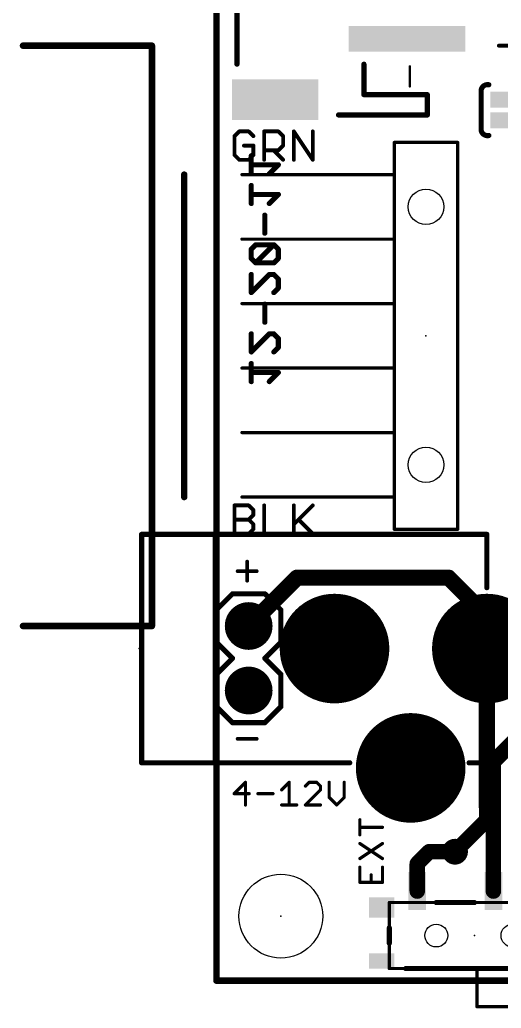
# Model space of a CAD drawing. Extents: x -28 to 79, y -1 to 63.
# Drawn here: x -7.75 to 11.22, y -1.09 to 37.85 of the extents above; entities that cross this region are included whole.
import ezdxf

# ---------------------------------------------------------------- set-up
doc = ezdxf.new("R2010")
doc.units = 0
for name, color, linetype in [('1', 12, 'CONTINUOUS'), ('16', 132, 'CONTINUOUS'), ('17', 110, 'CONTINUOUS'), ('18', 110, 'CONTINUOUS'), ('20', 53, 'CONTINUOUS'), ('21', 41, 'CONTINUOUS'), ('23', 53, 'CONTINUOUS'), ('51', 53, 'CONTINUOUS')]:
    doc.layers.add(name, color=color, linetype=linetype)

# ---------------------------------------------------------------- blocks, each defined once
blk = doc.blocks.new('RECT')
blk.add_solid([(-0.5, -0.5), (0.5, -0.5), (-0.5, 0.5), (0.5, 0.5)])
blk = doc.blocks.new('ROUNDP')
at = {"const_width": 0.5}
blk.add_lwpolyline([(0, -0.25, 1), (0, 0.25, 1), (0, -0.25)], format="xyb", dxfattribs=at)
blk = doc.blocks.new('ROUNDV')
at = {"const_width": 0.5}
blk.add_lwpolyline([(0, -0.25, 1), (0, 0.25, 1), (0, -0.25)], format="xyb", dxfattribs=at)

msp = doc.modelspace()

# ---------------------------------------------------------------- linework, layer by layer
at = {"layer": '1'}
for points, const_width in [([(0, 0), (0, 53.34)], 0.254), ([(3.175, 15.875), (1.27, 13.97)], 0.635), ([(9.144, 15.875), (3.175, 15.875)], 0.635), ([(10.668, 14.351), (9.144, 15.875)], 0.635), ([(10.668, 12.7), (10.668, 14.351)], 0.635), ([(10.91, 8.624), (16.256, 13.97)], 0.6096), ([(10.652, 13.081), (10.668, 12.7)], 0.635), ([(10.91, 3.528), (10.91, 8.624)], 0.6096), ([(7.91, 4.608), (8.382, 5.08)], 0.6096), ([(8.382, 5.08), (9.398, 5.08)], 0.6096), ([(7.91, 3.528), (7.91, 4.608)], 0.6096), ([(52.07, 0), (0, 0)], 0.254)]:
    msp.add_lwpolyline(points, dxfattribs=dict(at, const_width=const_width))
for points, const_width in [([(3.175, 16.0338, 1), (3.175, 15.7163)], 0.3175), ([(3.2873, 15.7627, 1), (3.0627, 15.9873)], 0.3175), ([(9.2563, 15.9873, 1), (9.0317, 15.7627)], 0.3175), ([(9.144, 15.7163, 1), (9.144, 16.0338)], 0.3175), ([(10.8268, 14.351, 1), (10.5093, 14.351)], 0.3175), ([(10.5557, 14.2387, 1), (10.7803, 14.4633)], 0.3175), ([(1.1577, 14.0823, 1), (1.3823, 13.8577)], 0.3175), ([(10.8106, 13.0877, 1), (10.4934, 13.0743)], 0.3175), ([(10.5094, 12.6933, 1), (10.8266, 12.7067)], 0.3175), ([(10.5093, 12.7, 1), (10.8268, 12.7)], 0.3175), ([(10.8022, 8.7318, 1), (11.0178, 8.5162)], 0.3048), ([(11.0624, 8.624, 1), (10.7576, 8.624)], 0.3048), ([(8.382, 5.2324, 1), (8.382, 4.9276)], 0.3048), ([(8.4898, 4.9722, 1), (8.2742, 5.1878)], 0.3048), ([(9.398, 4.9276, 1), (9.398, 5.2324)], 0.3048), ([(7.8022, 4.7158, 1), (8.0178, 4.5002)], 0.3048), ([(8.0624, 4.608, 1), (7.7576, 4.608)], 0.3048), ([(7.7576, 3.528, 1), (8.0624, 3.528)], 0.3048), ([(10.7576, 3.528, 1), (11.0624, 3.528)], 0.3048), ([(0, 0.0635, 1), (0, -0.0635)], 0.127), ([(-0.0635, 0, 1), (0.0635, 0)], 0.127)]:
    msp.add_lwpolyline(points, format="xyb", dxfattribs=dict(at, const_width=const_width))
at = {"layer": '16'}
for points, const_width in [([(0, 0), (0, 53.34)], 0.254), ([(1.3716, 31.7824), (1.3716, 32.4942)], 0.2032), ([(2.4393, 32.1383), (1.3716, 32.1383)], 0.2032), ([(2.0834, 31.7824), (2.4393, 32.1383)], 0.2032), ([(1.3716, 30.613), (1.3716, 31.3248)], 0.2032), ([(2.4393, 30.9689), (1.3716, 30.9689)], 0.2032), ([(2.0834, 30.613), (2.4393, 30.9689)], 0.2032), ([(1.9055, 29.4436), (1.9055, 30.1554)], 0.2032), ([(1.5495, 28.986), (1.3716, 28.808)], 0.2032), ([(1.3716, 28.808), (1.3716, 28.4521)], 0.2032), ([(2.2614, 28.986), (1.5495, 28.986)], 0.2032), ([(1.5495, 28.2742), (2.2614, 28.986)], 0.2032), ([(2.4393, 28.808), (2.2614, 28.986)], 0.2032), ([(2.4393, 28.4521), (2.4393, 28.808)], 0.2032), ([(1.3716, 28.4521), (1.5495, 28.2742)], 0.2032), ([(2.2614, 28.2742), (2.4393, 28.4521)], 0.2032), ([(1.5495, 28.2742), (2.2614, 28.2742)], 0.2032), ([(1.3716, 27.8166), (1.3716, 27.1048)], 0.2032), ([(1.3716, 27.1048), (2.0834, 27.8166)], 0.2032), ([(2.0834, 27.8166), (2.2614, 27.8166)], 0.2032), ([(2.2614, 27.8166), (2.4393, 27.6386)], 0.2032), ([(2.4393, 27.6386), (2.4393, 27.2827)], 0.2032), ([(2.4393, 27.2827), (2.2614, 27.1048)], 0.2032), ([(1.9055, 25.9354), (1.9055, 26.6472)], 0.2032), ([(1.3716, 25.4778), (1.3716, 24.766)], 0.2032), ([(1.3716, 24.766), (2.0834, 25.4778)], 0.2032), ([(2.0834, 25.4778), (2.2614, 25.4778)], 0.2032), ([(2.2614, 25.4778), (2.4393, 25.2999)], 0.2032), ([(2.4393, 25.2999), (2.4393, 24.9439)], 0.2032), ([(2.4393, 24.9439), (2.2614, 24.766)], 0.2032), ([(1.3716, 23.5966), (1.3716, 24.3084)], 0.2032), ([(2.4393, 23.9525), (1.3716, 23.9525)], 0.2032), ([(2.0834, 23.5966), (2.4393, 23.9525)], 0.2032), ([(10.652, 6.842), (10.652, 13.081)], 0.635), ([(10.652, 6.334), (10.652, 6.842)], 0.6096), ([(9.398, 5.08), (10.652, 6.334)], 0.6096), ([(52.07, 0), (0, 0)], 0.254)]:
    msp.add_lwpolyline(points, dxfattribs=dict(at, const_width=const_width))
for points, const_width in [([(1.4224, 32.4942, 1), (1.3208, 32.4942)], 0.1016), ([(1.3716, 32.1891, 1), (1.3716, 32.0875)], 0.1016), ([(2.4752, 32.1024, 1), (2.4034, 32.1742)], 0.1016), ([(2.4393, 32.0875, 1), (2.4393, 32.1891)], 0.1016), ([(1.3208, 31.7824, 1), (1.4224, 31.7824)], 0.1016), ([(2.0475, 31.8183, 1), (2.1193, 31.7465)], 0.1016), ([(1.4224, 31.3248, 1), (1.3208, 31.3248)], 0.1016), ([(1.3716, 31.0197, 1), (1.3716, 30.9181)], 0.1016), ([(2.4752, 30.933, 1), (2.4034, 31.0048)], 0.1016), ([(2.4393, 30.9181, 1), (2.4393, 31.0197)], 0.1016), ([(1.3208, 30.613, 1), (1.4224, 30.613)], 0.1016), ([(2.0475, 30.6489, 1), (2.1193, 30.5771)], 0.1016), ([(1.9563, 30.1554, 1), (1.8547, 30.1554)], 0.1016), ([(1.8547, 29.4436, 1), (1.9563, 29.4436)], 0.1016), ([(1.4224, 28.808, 1), (1.3208, 28.808)], 0.1016), ([(1.3357, 28.844, 1), (1.4075, 28.7721)], 0.1016), ([(1.5495, 29.0368, 1), (1.5495, 28.9352)], 0.1016), ([(1.5855, 28.9501, 1), (1.5136, 29.0219)], 0.1016), ([(2.2973, 29.0219, 1), (2.2254, 28.9501)], 0.1016), ([(2.2973, 28.9501, 1), (2.2254, 29.0219)], 0.1016), ([(2.2614, 28.9352, 1), (2.2614, 29.0368)], 0.1016), ([(2.4901, 28.808, 1), (2.3885, 28.808)], 0.1016), ([(2.4034, 28.7721, 1), (2.4752, 28.844)], 0.1016), ([(1.4075, 28.4881, 1), (1.3357, 28.4162)], 0.1016), ([(1.3208, 28.4521, 1), (1.4224, 28.4521)], 0.1016), ([(2.3885, 28.4521, 1), (2.4901, 28.4521)], 0.1016), ([(2.4752, 28.4162, 1), (2.4034, 28.4881)], 0.1016), ([(1.5495, 28.325, 1), (1.5495, 28.2234)], 0.1016), ([(1.5136, 28.3101, 1), (1.5855, 28.2383)], 0.1016), ([(1.5136, 28.2383, 1), (1.5855, 28.3101)], 0.1016), ([(2.2254, 28.3101, 1), (2.2973, 28.2383)], 0.1016), ([(2.2614, 28.2234, 1), (2.2614, 28.325)], 0.1016), ([(1.4224, 27.8166, 1), (1.3208, 27.8166)], 0.1016), ([(2.0834, 27.8674, 1), (2.0834, 27.7658)], 0.1016), ([(2.1193, 27.7807, 1), (2.0475, 27.8525)], 0.1016), ([(2.2973, 27.8525, 1), (2.2254, 27.7807)], 0.1016), ([(2.2614, 27.7658, 1), (2.2614, 27.8674)], 0.1016), ([(2.4901, 27.6386, 1), (2.3885, 27.6386)], 0.1016), ([(2.4034, 27.6027, 1), (2.4752, 27.6746)], 0.1016), ([(2.3885, 27.2827, 1), (2.4901, 27.2827)], 0.1016), ([(2.4752, 27.2468, 1), (2.4034, 27.3187)], 0.1016), ([(1.3357, 27.1407, 1), (1.4075, 27.0689)], 0.1016), ([(1.3208, 27.1048, 1), (1.4224, 27.1048)], 0.1016), ([(2.2254, 27.1407, 1), (2.2973, 27.0689)], 0.1016), ([(1.9563, 26.6472, 1), (1.8547, 26.6472)], 0.1016), ([(1.8547, 25.9354, 1), (1.9563, 25.9354)], 0.1016), ([(1.4224, 25.4778, 1), (1.3208, 25.4778)], 0.1016), ([(2.0834, 25.5286, 1), (2.0834, 25.427)], 0.1016), ([(2.1193, 25.4419, 1), (2.0475, 25.5137)], 0.1016), ([(2.2973, 25.5137, 1), (2.2254, 25.4419)], 0.1016), ([(2.2614, 25.427, 1), (2.2614, 25.5286)], 0.1016), ([(2.4901, 25.2999, 1), (2.3885, 25.2999)], 0.1016), ([(2.4034, 25.2639, 1), (2.4752, 25.3358)], 0.1016), ([(2.3885, 24.9439, 1), (2.4901, 24.9439)], 0.1016), ([(2.4752, 24.908, 1), (2.4034, 24.9799)], 0.1016), ([(1.3357, 24.8019, 1), (1.4075, 24.7301)], 0.1016), ([(1.3208, 24.766, 1), (1.4224, 24.766)], 0.1016), ([(2.2254, 24.8019, 1), (2.2973, 24.7301)], 0.1016), ([(1.4224, 24.3084, 1), (1.3208, 24.3084)], 0.1016), ([(1.3716, 24.0033, 1), (1.3716, 23.9017)], 0.1016), ([(2.4752, 23.9166, 1), (2.4034, 23.9884)], 0.1016), ([(2.4393, 23.9017, 1), (2.4393, 24.0033)], 0.1016), ([(1.3208, 23.5966, 1), (1.4224, 23.5966)], 0.1016), ([(2.0475, 23.6325, 1), (2.1193, 23.5607)], 0.1016), ([(10.8108, 13.081, 1), (10.4933, 13.081)], 0.3175), ([(10.8044, 6.842, 1), (10.4996, 6.842)], 0.3048), ([(10.4933, 6.842, 1), (10.8108, 6.842)], 0.3175), ([(10.7598, 6.2262, 1), (10.5442, 6.4418)], 0.3048), ([(10.4996, 6.334, 1), (10.8044, 6.334)], 0.3048), ([(9.2902, 5.1878, 1), (9.5058, 4.9722)], 0.3048), ([(0, 0.0635, 1), (0, -0.0635)], 0.127), ([(-0.0635, 0, 1), (0.0635, 0)], 0.127)]:
    msp.add_lwpolyline(points, format="xyb", dxfattribs=dict(at, const_width=const_width))
at = {"layer": '20', "const_width": 0.2032}
for points in [[(0, 53.34), (0, 0)], [(0, 0), (49.53, 0)]]:
    msp.add_lwpolyline(points, dxfattribs=at)
at = {"layer": '20', "const_width": 0.1016}
for points in [[(0, 0.0508, 1), (0, -0.0508)], [(-0.0508, 0, 1), (0.0508, 0)]]:
    msp.add_lwpolyline(points, format="xyb", dxfattribs=at)
at = {"layer": '20'}
for centre, radius in [((8.255, 30.48), 0.7), ((8.255, 20.32), 0.7), ((2.54, 2.54), 1.651), ((8.66, 1.778), 0.45), ((11.66, 1.778), 0.45)]:
    msp.add_circle(centre, radius, dxfattribs=at)
at = {"layer": '21'}
for points, const_width in [([(0.81, 40.1), (0.81, 36.1)], 0.2032), ([(11.1252, 36.8305), (11.8709, 36.8305)], 0.1524), ([(5.81, 34.9), (5.81, 36.1)], 0.2032), ([(10.43, 33.49), (10.43, 35.09)], 0.2032), ([(8.31, 34.9), (5.81, 34.9)], 0.2032), ([(8.31, 34.1), (8.31, 34.9)], 0.2032), ([(4.81, 34.1), (8.31, 34.1)], 0.2032), ([(0.8976, 33.4528), (0.7112, 33.2663)], 0.1524), ([(1.2705, 33.4528), (0.8976, 33.4528)], 0.1524), ([(1.4569, 33.2663), (1.2705, 33.4528)], 0.1524), ([(1.8806, 32.3342), (1.8806, 33.4528)], 0.1524), ([(1.8806, 33.4528), (2.4399, 33.4528)], 0.1524), ([(2.4399, 33.4528), (2.6263, 33.2663)], 0.1524), ([(3.05, 32.3342), (3.05, 33.4528)], 0.1524), ([(3.05, 33.4528), (3.7957, 32.3342)], 0.1524), ([(3.7957, 32.3342), (3.7957, 33.4528)], 0.1524), ([(0.7112, 33.2663), (0.7112, 32.5206)], 0.1524), ([(2.6263, 33.2663), (2.6263, 32.8935)], 0.1524), ([(1.4569, 32.8935), (1.084, 32.8935)], 0.1524), ([(1.4569, 32.5206), (1.4569, 32.8935)], 0.1524), ([(2.4399, 32.7071), (1.8806, 32.7071)], 0.1524), ([(2.2534, 32.7071), (2.6263, 32.3342)], 0.1524), ([(2.6263, 32.8935), (2.4399, 32.7071)], 0.1524), ([(0.7112, 32.5206), (0.8976, 32.3342)], 0.1524), ([(0.8976, 32.3342), (1.2705, 32.3342)], 0.1524), ([(1.2705, 32.3342), (1.4569, 32.5206)], 0.1524), ([(0.7112, 17.6022), (0.7112, 18.7208)], 0.1524), ([(0.7112, 18.7208), (1.2705, 18.7208)], 0.1524), ([(1.2705, 18.7208), (1.4569, 18.5343)], 0.1524), ([(1.8806, 18.7208), (1.8806, 17.6022)], 0.1524), ([(3.05, 18.7208), (3.05, 17.6022)], 0.1524), ([(3.05, 17.975), (3.7957, 18.7208)], 0.1524), ([(1.4569, 18.3479), (1.2705, 18.1615)], 0.1524), ([(1.4569, 18.5343), (1.4569, 18.3479)], 0.1524), ([(0.7112, 18.1615), (1.2705, 18.1615)], 0.1524), ([(1.2705, 18.1615), (1.4569, 17.975)], 0.1524), ([(1.4569, 17.975), (1.4569, 17.7886)], 0.1524), ([(3.2364, 18.1615), (3.7957, 17.6022)], 0.1524), ([(-0.048, 17.581), (10.652, 17.581)], 0.2032), ([(-0.048, 17.581), (-0.048, 8.581)], 0.2032), ([(1.2705, 17.6022), (0.7112, 17.6022)], 0.1524), ([(1.4569, 17.7886), (1.2705, 17.6022)], 0.1524), ([(1.8806, 17.6022), (2.6263, 17.6022)], 0.1524), ([(10.652, 17.581), (10.652, 15.481)], 0.2032), ([(1.211, 16.5023), (1.211, 15.7566)], 0.1524), ([(0.8382, 16.1295), (1.5839, 16.1295)], 0.1524), ([(0, 14.605), (0.635, 15.24)], 0.2032), ([(0.635, 15.24), (1.905, 15.24)], 0.2032), ([(1.905, 15.24), (2.54, 14.605)], 0.2032), ([(0, 13.335), (0, 14.605)], 0.2032), ([(2.54, 14.605), (2.54, 13.335)], 0.2032), ([(0.635, 12.7), (0, 13.335)], 0.2032), ([(2.54, 13.335), (1.905, 12.7)], 0.2032), ([(0, 12.065), (0.635, 12.7)], 0.2032), ([(1.905, 12.7), (2.54, 12.065)], 0.2032), ([(0, 10.795), (0, 12.065)], 0.2032), ([(2.54, 12.065), (2.54, 10.795)], 0.2032), ([(0, 10.795), (0.635, 10.16)], 0.2032), ([(1.905, 10.16), (2.54, 10.795)], 0.2032), ([(10.652, 8.581), (10.652, 10.681)], 0.2032), ([(0.635, 10.16), (1.905, 10.16)], 0.2032), ([(0.8382, 9.5255), (1.5839, 9.5255)], 0.1524), ([(-0.048, 8.581), (5.252, 8.581)], 0.2032), ([(10.652, 8.581), (9.952, 8.581)], 0.2032), ([(1.1434, 7.8113), (0.6985, 7.3664)], 0.127), ([(1.1434, 6.9215), (1.1434, 7.8113)], 0.127), ([(2.5695, 7.5147), (2.8661, 7.8113)], 0.127), ([(2.8661, 7.8113), (2.8661, 6.9215)], 0.127), ([(3.6533, 7.8113), (3.5051, 7.663)], 0.127), ([(3.9499, 7.8113), (3.6533, 7.8113)], 0.127), ([(4.0982, 7.663), (3.9499, 7.8113)], 0.127), ([(4.4406, 7.8113), (4.4406, 7.2181)], 0.127), ([(5.0337, 7.2181), (5.0337, 7.8113)], 0.127), ([(0.6985, 7.3664), (1.2917, 7.3664)], 0.127), ([(1.634, 7.3664), (2.2272, 7.3664)], 0.127), ([(3.5051, 6.9215), (4.0982, 7.5147)], 0.127), ([(4.0982, 7.5147), (4.0982, 7.663)], 0.127), ([(4.4406, 7.2181), (4.7372, 6.9215)], 0.127), ([(4.7372, 6.9215), (5.0337, 7.2181)], 0.127), ([(2.5695, 6.9215), (3.1627, 6.9215)], 0.127), ([(4.0982, 6.9215), (3.5051, 6.9215)], 0.127), ([(5.6507, 5.7445), (5.6507, 6.3377)], 0.127), ([(6.5405, 6.0411), (5.6507, 6.0411)], 0.127), ([(5.6507, 4.809), (6.5405, 5.4022)], 0.127), ([(5.6507, 5.4022), (6.5405, 4.809)], 0.127), ([(5.6507, 4.4667), (5.6507, 3.8735)], 0.127), ([(6.5405, 3.8735), (6.5405, 4.4667)], 0.127), ([(5.6507, 3.8735), (6.5405, 3.8735)], 0.127), ([(6.0956, 3.8735), (6.0956, 4.1701)], 0.127), ([(8.66, 3.078), (10.16, 3.078)], 0.2032), ([(6.81, 1.478), (6.81, 2.078)], 0.2032), ([(7.46, 0.478), (12.86, 0.478)], 0.2032)]:
    msp.add_lwpolyline(points, dxfattribs=dict(at, const_width=const_width))
for points, const_width in [([(11.1252, 36.8686, 1), (11.1252, 36.7924)], 0.0762), ([(0.7592, 36.1, 1), (0.8608, 36.1)], 0.1016), ([(5.8608, 36.1, 1), (5.7592, 36.1)], 0.1016), ([(10.73, 35.29, 0.4146), (10.43, 35.09)], 0.2032), ([(10.4808, 35.09, 1), (10.3792, 35.09)], 0.1016), ([(10.3802, 35.0999, 1), (10.4798, 35.0801)], 0.1016), ([(10.72, 35.2402, 1), (10.74, 35.3398)], 0.1016), ([(5.81, 34.9508, 1), (5.81, 34.8492)], 0.1016), ([(5.7592, 34.9, 1), (5.8608, 34.9)], 0.1016), ([(8.3608, 34.9, 1), (8.2592, 34.9)], 0.1016), ([(8.31, 34.8492, 1), (8.31, 34.9508)], 0.1016), ([(4.81, 34.1508, 1), (4.81, 34.0492)], 0.1016), ([(8.2592, 34.1, 1), (8.3608, 34.1)], 0.1016), ([(8.31, 34.0492, 1), (8.31, 34.1508)], 0.1016), ([(0.8976, 33.4909, 1), (0.8976, 33.4147)], 0.0762), ([(0.9246, 33.4258, 1), (0.8707, 33.4797)], 0.0762), ([(1.2974, 33.4797, 1), (1.2435, 33.4258)], 0.0762), ([(1.2705, 33.4147, 1), (1.2705, 33.4909)], 0.0762), ([(1.9187, 33.4528, 1), (1.8425, 33.4528)], 0.0762), ([(1.8806, 33.4909, 1), (1.8806, 33.4147)], 0.0762), ([(2.4668, 33.4797, 1), (2.4129, 33.4258)], 0.0762), ([(2.4399, 33.4147, 1), (2.4399, 33.4909)], 0.0762), ([(3.0881, 33.4528, 1), (3.0119, 33.4528)], 0.0762), ([(3.0817, 33.4739, 1), (3.0183, 33.4316)], 0.0762), ([(3.8338, 33.4528, 1), (3.7576, 33.4528)], 0.0762), ([(10.43, 33.49, 0.4144), (10.73, 33.29)], 0.2032), ([(10.4798, 33.4999, 1), (10.3802, 33.4801)], 0.1016), ([(10.3792, 33.49, 1), (10.4808, 33.49)], 0.1016), ([(0.7493, 33.2663, 1), (0.6731, 33.2663)], 0.0762), ([(0.6843, 33.2933, 1), (0.7381, 33.2394)], 0.0762), ([(1.43, 33.2394, 1), (1.4838, 33.2933)], 0.0762), ([(2.6644, 33.2663, 1), (2.5882, 33.2663)], 0.0762), ([(2.5994, 33.2394, 1), (2.6532, 33.2933)], 0.0762), ([(10.74, 33.2402, 1), (10.72, 33.3398)], 0.1016), ([(1.084, 32.9316, 1), (1.084, 32.8554)], 0.0762), ([(1.495, 32.8935, 1), (1.4188, 32.8935)], 0.0762), ([(1.4569, 32.8554, 1), (1.4569, 32.9316)], 0.0762), ([(1.8806, 32.7452, 1), (1.8806, 32.669)], 0.0762), ([(2.2804, 32.734, 1), (2.2265, 32.6801)], 0.0762), ([(2.4129, 32.734, 1), (2.4668, 32.6801)], 0.0762), ([(2.4399, 32.669, 1), (2.4399, 32.7452)], 0.0762), ([(2.5882, 32.8935, 1), (2.6644, 32.8935)], 0.0762), ([(2.6532, 32.8665, 1), (2.5994, 32.9204)], 0.0762), ([(0.7381, 32.5476, 1), (0.6843, 32.4937)], 0.0762), ([(0.6731, 32.5206, 1), (0.7493, 32.5206)], 0.0762), ([(0.8976, 32.3723, 1), (0.8976, 32.2961)], 0.0762), ([(0.8707, 32.3073, 1), (0.9246, 32.3611)], 0.0762), ([(1.2435, 32.3611, 1), (1.2974, 32.3073)], 0.0762), ([(1.2705, 32.2961, 1), (1.2705, 32.3723)], 0.0762), ([(1.4188, 32.5206, 1), (1.495, 32.5206)], 0.0762), ([(1.4838, 32.4937, 1), (1.43, 32.5476)], 0.0762), ([(1.8425, 32.3342, 1), (1.9187, 32.3342)], 0.0762), ([(2.5994, 32.3073, 1), (2.6532, 32.3611)], 0.0762), ([(3.0119, 32.3342, 1), (3.0881, 32.3342)], 0.0762), ([(3.7576, 32.3342, 1), (3.8338, 32.3342)], 0.0762), ([(3.764, 32.3131, 1), (3.8274, 32.3553)], 0.0762), ([(0.7493, 18.7208, 1), (0.6731, 18.7208)], 0.0762), ([(0.7112, 18.7589, 1), (0.7112, 18.6827)], 0.0762), ([(1.2974, 18.7477, 1), (1.2435, 18.6938)], 0.0762), ([(1.2705, 18.6827, 1), (1.2705, 18.7589)], 0.0762), ([(1.9187, 18.7208, 1), (1.8425, 18.7208)], 0.0762), ([(3.0881, 18.7208, 1), (3.0119, 18.7208)], 0.0762), ([(3.8226, 18.6938, 1), (3.7688, 18.7477)], 0.0762), ([(1.495, 18.5343, 1), (1.4188, 18.5343)], 0.0762), ([(1.4188, 18.3479, 1), (1.495, 18.3479)], 0.0762), ([(1.43, 18.5074, 1), (1.4838, 18.5613)], 0.0762), ([(1.4838, 18.321, 1), (1.43, 18.3748)], 0.0762), ([(0.7112, 18.1996, 1), (0.7112, 18.1234)], 0.0762), ([(1.2974, 18.1884, 1), (1.2435, 18.1345)], 0.0762), ([(1.2435, 18.1884, 1), (1.2974, 18.1345)], 0.0762), ([(1.2705, 18.1234, 1), (1.2705, 18.1996)], 0.0762), ([(1.495, 17.975, 1), (1.4188, 17.975)], 0.0762), ([(1.43, 17.9481, 1), (1.4838, 18.002)], 0.0762), ([(3.0231, 18.002, 1), (3.0769, 17.9481)], 0.0762), ([(3.2634, 18.1884, 1), (3.2095, 18.1345)], 0.0762), ([(-0.048, 17.6318, 1), (-0.048, 17.5302)], 0.1016), ([(0.0028, 17.581, 1), (-0.0988, 17.581)], 0.1016), ([(0.7112, 17.6403, 1), (0.7112, 17.5641)], 0.0762), ([(0.6731, 17.6022, 1), (0.7493, 17.6022)], 0.0762), ([(1.2435, 17.6291, 1), (1.2974, 17.5753)], 0.0762), ([(1.2705, 17.5641, 1), (1.2705, 17.6403)], 0.0762), ([(1.4188, 17.7886, 1), (1.495, 17.7886)], 0.0762), ([(1.4838, 17.7617, 1), (1.43, 17.8156)], 0.0762), ([(1.8806, 17.6403, 1), (1.8806, 17.5641)], 0.0762), ([(1.8425, 17.6022, 1), (1.9187, 17.6022)], 0.0762), ([(2.6263, 17.5641, 1), (2.6263, 17.6403)], 0.0762), ([(3.0119, 17.6022, 1), (3.0881, 17.6022)], 0.0762), ([(3.7688, 17.5753, 1), (3.8226, 17.6291)], 0.0762), ([(10.7028, 17.581, 1), (10.6012, 17.581)], 0.1016), ([(10.652, 17.5302, 1), (10.652, 17.6318)], 0.1016), ([(1.2491, 16.5023, 1), (1.1729, 16.5023)], 0.0762), ([(0.8382, 16.1676, 1), (0.8382, 16.0914)], 0.0762), ([(1.5839, 16.0914, 1), (1.5839, 16.1676)], 0.0762), ([(1.1729, 15.7566, 1), (1.2491, 15.7566)], 0.0762), ([(0.635, 15.2908, 1), (0.635, 15.1892)], 0.1016), ([(0.6709, 15.2041, 1), (0.5991, 15.2759)], 0.1016), ([(1.9409, 15.2759, 1), (1.8691, 15.2041)], 0.1016), ([(1.905, 15.1892, 1), (1.905, 15.2908)], 0.1016), ([(10.6012, 15.481, 1), (10.7028, 15.481)], 0.1016), ([(0.0508, 14.605, 1), (-0.0508, 14.605)], 0.1016), ([(-0.0359, 14.6409, 1), (0.0359, 14.5691)], 0.1016), ([(2.5908, 14.605, 1), (2.4892, 14.605)], 0.1016), ([(2.5041, 14.5691, 1), (2.5759, 14.6409)], 0.1016), ([(0.0359, 13.3709, 1), (-0.0359, 13.2991)], 0.1016), ([(-0.0508, 13.335, 1), (0.0508, 13.335)], 0.1016), ([(2.4892, 13.335, 1), (2.5908, 13.335)], 0.1016), ([(2.5759, 13.2991, 1), (2.5041, 13.3709)], 0.1016), ([(0.6709, 12.6641, 1), (0.5991, 12.7359)], 0.1016), ([(0.5991, 12.6641, 1), (0.6709, 12.7359)], 0.1016), ([(1.9409, 12.7359, 1), (1.8691, 12.6641)], 0.1016), ([(1.8691, 12.7359, 1), (1.9409, 12.6641)], 0.1016), ([(0.0508, 12.065, 1), (-0.0508, 12.065)], 0.1016), ([(-0.0359, 12.1009, 1), (0.0359, 12.0291)], 0.1016), ([(2.5908, 12.065, 1), (2.4892, 12.065)], 0.1016), ([(2.5041, 12.0291, 1), (2.5759, 12.1009)], 0.1016), ([(0.0359, 10.8309, 1), (-0.0359, 10.7591)], 0.1016), ([(-0.0508, 10.795, 1), (0.0508, 10.795)], 0.1016), ([(2.4892, 10.795, 1), (2.5908, 10.795)], 0.1016), ([(2.5759, 10.7591, 1), (2.5041, 10.8309)], 0.1016), ([(10.7028, 10.681, 1), (10.6012, 10.681)], 0.1016), ([(0.635, 10.2108, 1), (0.635, 10.1092)], 0.1016), ([(0.5991, 10.1241, 1), (0.6709, 10.1959)], 0.1016), ([(1.8691, 10.1959, 1), (1.9409, 10.1241)], 0.1016), ([(1.905, 10.1092, 1), (1.905, 10.2108)], 0.1016), ([(0.8382, 9.5636, 1), (0.8382, 9.4874)], 0.0762), ([(1.5839, 9.4874, 1), (1.5839, 9.5636)], 0.0762), ([(-0.048, 8.6318, 1), (-0.048, 8.5302)], 0.1016), ([(-0.0988, 8.581, 1), (0.0028, 8.581)], 0.1016), ([(5.252, 8.5302, 1), (5.252, 8.6318)], 0.1016), ([(9.952, 8.6318, 1), (9.952, 8.5302)], 0.1016), ([(10.6012, 8.581, 1), (10.7028, 8.581)], 0.1016), ([(10.652, 8.5302, 1), (10.652, 8.6318)], 0.1016), ([(1.1751, 7.8113, 1), (1.1116, 7.8113)], 0.0635), ([(1.1658, 7.7888, 1), (1.1209, 7.8337)], 0.0635), ([(2.8979, 7.8113, 1), (2.8344, 7.8113)], 0.0635), ([(2.8886, 7.7888, 1), (2.8437, 7.8337)], 0.0635), ([(3.6533, 7.843, 1), (3.6533, 7.7795)], 0.0635), ([(3.6758, 7.7888, 1), (3.6309, 7.8337)], 0.0635), ([(3.9724, 7.8337, 1), (3.9275, 7.7888)], 0.0635), ([(3.9499, 7.7795, 1), (3.9499, 7.843)], 0.0635), ([(4.4723, 7.8113, 1), (4.4088, 7.8113)], 0.0635), ([(5.0655, 7.8113, 1), (5.002, 7.8113)], 0.0635), ([(0.6985, 7.3981, 1), (0.6985, 7.3346)], 0.0635), ([(0.676, 7.3888, 1), (0.721, 7.3439)], 0.0635), ([(1.2917, 7.3346, 1), (1.2917, 7.3981)], 0.0635), ([(1.634, 7.3981, 1), (1.634, 7.3346)], 0.0635), ([(2.2272, 7.3346, 1), (2.2272, 7.3981)], 0.0635), ([(2.5471, 7.5371, 1), (2.592, 7.4922)], 0.0635), ([(3.4826, 7.6854, 1), (3.5275, 7.6405)], 0.0635), ([(4.13, 7.663, 1), (4.0665, 7.663)], 0.0635), ([(4.0665, 7.5147, 1), (4.13, 7.5147)], 0.0635), ([(4.0758, 7.6405, 1), (4.1207, 7.6854)], 0.0635), ([(4.1207, 7.4922, 1), (4.0758, 7.5371)], 0.0635), ([(4.463, 7.2405, 1), (4.4181, 7.1956)], 0.0635), ([(4.4088, 7.2181, 1), (4.4723, 7.2181)], 0.0635), ([(5.002, 7.2181, 1), (5.0655, 7.2181)], 0.0635), ([(5.0562, 7.1956, 1), (5.0113, 7.2405)], 0.0635), ([(1.1116, 6.9215, 1), (1.1751, 6.9215)], 0.0635), ([(2.5695, 6.9532, 1), (2.5695, 6.8898)], 0.0635), ([(2.8344, 6.9215, 1), (2.8979, 6.9215)], 0.0635), ([(3.1627, 6.8898, 1), (3.1627, 6.9532)], 0.0635), ([(3.4826, 6.944, 1), (3.5275, 6.899)], 0.0635), ([(3.5051, 6.9532, 1), (3.5051, 6.8898)], 0.0635), ([(4.0982, 6.8898, 1), (4.0982, 6.9532)], 0.0635), ([(4.7147, 6.944, 1), (4.7596, 6.899)], 0.0635), ([(4.7147, 6.899, 1), (4.7596, 6.944)], 0.0635), ([(5.6825, 6.3377, 1), (5.619, 6.3377)], 0.0635), ([(5.6507, 6.0729, 1), (5.6507, 6.0094)], 0.0635), ([(6.5405, 6.0094, 1), (6.5405, 6.0729)], 0.0635), ([(5.6684, 5.4286, 1), (5.6331, 5.3758)], 0.0635), ([(5.619, 5.7445, 1), (5.6825, 5.7445)], 0.0635), ([(6.5581, 5.3758, 1), (6.5229, 5.4286)], 0.0635), ([(5.6331, 4.8354, 1), (5.6684, 4.7826)], 0.0635), ([(6.5229, 4.7826, 1), (6.5581, 4.8354)], 0.0635), ([(5.6825, 4.4667, 1), (5.619, 4.4667)], 0.0635), ([(6.5723, 4.4667, 1), (6.5088, 4.4667)], 0.0635), ([(5.6507, 3.9053, 1), (5.6507, 3.8418)], 0.0635), ([(5.619, 3.8735, 1), (5.6825, 3.8735)], 0.0635), ([(6.1274, 4.1701, 1), (6.0639, 4.1701)], 0.0635), ([(6.0639, 3.8735, 1), (6.1274, 3.8735)], 0.0635), ([(6.5088, 3.8735, 1), (6.5723, 3.8735)], 0.0635), ([(6.5405, 3.8418, 1), (6.5405, 3.9053)], 0.0635), ([(8.66, 3.1288, 1), (8.66, 3.0272)], 0.1016), ([(10.16, 3.0272, 1), (10.16, 3.1288)], 0.1016), ([(6.8608, 2.078, 1), (6.7592, 2.078)], 0.1016), ([(6.7592, 1.478, 1), (6.8608, 1.478)], 0.1016), ([(7.46, 0.5288, 1), (7.46, 0.4272)], 0.1016)]:
    msp.add_lwpolyline(points, format="xyb", dxfattribs=dict(at, const_width=const_width))
at = {"layer": '23'}
for p in [(8.255, 25.4), (-3.048, 13.081), (1.27, 11.43), (2.54, 2.54), (10.16, 1.778)]:
    msp.add_point(p, dxfattribs=at)
at = {"layer": '51'}
for points, const_width in [([(-2.54, 36.83), (-7.62, 36.83)], 0.254), ([(-2.54, 36.83), (-2.54, 13.97)], 0.254), ([(7.6195, 35.2298), (7.6195, 36.0094)], 0.1016), ([(9.505, 33.02), (7.005, 33.02)], 0.127), ([(7.005, 33.02), (7.005, 31.75)], 0.127), ([(9.505, 17.78), (9.505, 33.02)], 0.127), ([(-1.27, 31.75), (-1.27, 19.05)], 0.254), ([(7.005, 31.75), (1.005, 31.75)], 0.127), ([(7.005, 31.75), (7.005, 29.21)], 0.127), ([(7.005, 29.21), (1.005, 29.21)], 0.127), ([(7.005, 29.21), (7.005, 26.67)], 0.127), ([(7.005, 26.67), (1.005, 26.67)], 0.127), ([(7.005, 26.67), (7.005, 24.13)], 0.127), ([(7.005, 24.13), (1.005, 24.13)], 0.127), ([(7.005, 24.13), (7.005, 21.59)], 0.127), ([(7.005, 21.59), (1.005, 21.59)], 0.127), ([(7.005, 21.59), (7.005, 19.05)], 0.127), ([(7.005, 19.05), (1.005, 19.05)], 0.127), ([(7.005, 19.05), (7.005, 17.78)], 0.127), ([(-0.048, 17.581), (-2.948, 17.581)], 0.2032), ([(-2.948, 8.581), (-2.948, 17.581)], 0.2032), ([(7.005, 17.78), (9.505, 17.78)], 0.127), ([(-2.54, 13.97), (-7.62, 13.97)], 0.254), ([(-2.948, 8.581), (-0.048, 8.581)], 0.2032), ([(13.51, 3.078), (6.81, 3.078)], 0.127), ([(6.81, 3.078), (6.81, 0.478)], 0.127), ([(6.81, 0.478), (10.26, 0.478)], 0.127), ([(10.26, 0.478), (11.56, 0.478)], 0.127), ([(10.26, 0.478), (10.26, -1.022)], 0.127), ([(10.26, -1.022), (11.56, -1.022)], 0.127)]:
    msp.add_lwpolyline(points, dxfattribs=dict(at, const_width=const_width))
for points, const_width in [([(-7.62, 36.8935, 1), (-7.62, 36.7665)], 0.127), ([(-2.4765, 36.83, 1), (-2.6035, 36.83)], 0.127), ([(-2.54, 36.7665, 1), (-2.54, 36.8935)], 0.127), ([(7.6449, 36.0094, 1), (7.5941, 36.0094)], 0.0508), ([(7.5941, 35.2298, 1), (7.6449, 35.2298)], 0.0508), ([(7.005, 33.0518, 1), (7.005, 32.9883)], 0.0635), ([(7.0367, 33.02, 1), (6.9733, 33.02)], 0.0635), ([(9.5368, 33.02, 1), (9.4733, 33.02)], 0.0635), ([(9.505, 32.9883, 1), (9.505, 33.0518)], 0.0635), ([(-1.2065, 31.75, 1), (-1.3335, 31.75)], 0.127), ([(1.005, 31.7817, 1), (1.005, 31.7183)], 0.0635), ([(7.0367, 31.75, 1), (6.9733, 31.75)], 0.0635), ([(6.9733, 31.75, 1), (7.0367, 31.75)], 0.0635), ([(7.005, 31.7183, 1), (7.005, 31.7817)], 0.0635), ([(1.005, 29.2417, 1), (1.005, 29.1783)], 0.0635), ([(7.0367, 29.21, 1), (6.9733, 29.21)], 0.0635), ([(6.9733, 29.21, 1), (7.0367, 29.21)], 0.0635), ([(7.005, 29.1783, 1), (7.005, 29.2417)], 0.0635), ([(1.005, 26.7018, 1), (1.005, 26.6383)], 0.0635), ([(7.0367, 26.67, 1), (6.9733, 26.67)], 0.0635), ([(6.9733, 26.67, 1), (7.0367, 26.67)], 0.0635), ([(7.005, 26.6383, 1), (7.005, 26.7018)], 0.0635), ([(1.005, 24.1618, 1), (1.005, 24.0983)], 0.0635), ([(7.0367, 24.13, 1), (6.9733, 24.13)], 0.0635), ([(6.9733, 24.13, 1), (7.0367, 24.13)], 0.0635), ([(7.005, 24.0983, 1), (7.005, 24.1618)], 0.0635), ([(1.005, 21.6217, 1), (1.005, 21.5583)], 0.0635), ([(7.0367, 21.59, 1), (6.9733, 21.59)], 0.0635), ([(6.9733, 21.59, 1), (7.0367, 21.59)], 0.0635), ([(7.005, 21.5583, 1), (7.005, 21.6217)], 0.0635), ([(-1.3335, 19.05, 1), (-1.2065, 19.05)], 0.127), ([(1.005, 19.0817, 1), (1.005, 19.0183)], 0.0635), ([(7.0367, 19.05, 1), (6.9733, 19.05)], 0.0635), ([(6.9733, 19.05, 1), (7.0367, 19.05)], 0.0635), ([(7.005, 19.0183, 1), (7.005, 19.0817)], 0.0635), ([(-2.948, 17.6318, 1), (-2.948, 17.5302)], 0.1016), ([(-2.8972, 17.581, 1), (-2.9988, 17.581)], 0.1016), ([(-0.048, 17.5302, 1), (-0.048, 17.6318)], 0.1016), ([(7.005, 17.8117, 1), (7.005, 17.7483)], 0.0635), ([(6.9733, 17.78, 1), (7.0367, 17.78)], 0.0635), ([(9.4733, 17.78, 1), (9.5368, 17.78)], 0.0635), ([(9.505, 17.7483, 1), (9.505, 17.8117)], 0.0635), ([(-7.62, 14.0335, 1), (-7.62, 13.9065)], 0.127), ([(-2.6035, 13.97, 1), (-2.4765, 13.97)], 0.127), ([(-2.54, 13.9065, 1), (-2.54, 14.0335)], 0.127), ([(-2.948, 8.6318, 1), (-2.948, 8.5302)], 0.1016), ([(-2.9988, 8.581, 1), (-2.8972, 8.581)], 0.1016), ([(-0.048, 8.5302, 1), (-0.048, 8.6318)], 0.1016), ([(6.81, 3.1098, 1), (6.81, 3.0463)], 0.0635), ([(6.8418, 3.078, 1), (6.7783, 3.078)], 0.0635), ([(6.81, 0.5098, 1), (6.81, 0.4463)], 0.0635), ([(6.7783, 0.478, 1), (6.8418, 0.478)], 0.0635), ([(10.2918, 0.478, 1), (10.2282, 0.478)], 0.0635), ([(10.26, 0.5098, 1), (10.26, 0.4463)], 0.0635), ([(10.26, 0.4463, 1), (10.26, 0.5098)], 0.0635), ([(10.2282, -1.022, 1), (10.2918, -1.022)], 0.0635), ([(10.26, -0.9903, 1), (10.26, -1.0537)], 0.0635)]:
    msp.add_lwpolyline(points, format="xyb", dxfattribs=dict(at, const_width=const_width))

# ---------------------------------------------------------------- block references
at = {"layer": '1'}
for p, yscale, rotation in [((7.51, 37.1), 4.6, 90), ((6.51, 2.878), 0.8, 180), ((6.51, 0.778), 0.6, 180)]:
    msp.add_blockref('RECT', p, dxfattribs=dict(at, yscale=yscale, rotation=rotation))
for p, xscale, yscale, rotation in [((2.31, 34.7), 3.4, 1.6, 180), ((11.43, 34.7027), 0.635, 1.27, 90), ((11.43, 33.8891), 0.635, 1.27, 270)]:
    msp.add_blockref('RECT', p, dxfattribs=dict(at, xscale=xscale, yscale=yscale, rotation=rotation))
at = {"layer": '1', "xscale": 0.7, "yscale": 1.5}
for p in [(7.91, 3.528), (10.91, 3.528)]:
    msp.add_blockref('RECT', p, dxfattribs=at)
at = {"layer": '17'}
for p, xscale, yscale, rotation in [((4.652, 13.081), 4.318, 4.318, 270), ((4.652, 13.081), 4.318, 4.318, 270), ((10.652, 13.081), 4.318, 4.318, 270), ((10.652, 13.081), 4.318, 4.318, 270), ((1.27, 13.97), 1.8796, 1.8796, 180), ((1.27, 13.97), 1.8796, 1.8796, 180), ((1.27, 11.43), 1.8796, 1.8796, 180), ((1.27, 11.43), 1.8796, 1.8796, 180)]:
    msp.add_blockref('ROUNDP', p, dxfattribs=dict(at, xscale=xscale, yscale=yscale, rotation=rotation))
at = {"layer": '17', "xscale": 4.318, "yscale": 4.318}
msp.add_blockref('ROUNDP', (7.652, 8.381), dxfattribs=at)
msp.add_blockref('ROUNDP', (7.652, 8.381), dxfattribs=at)
at = {"layer": '18', "xscale": 1.016, "yscale": 1.016}
msp.add_blockref('ROUNDV', (9.398, 5.08), dxfattribs=at)
msp.add_blockref('ROUNDV', (9.398, 5.08), dxfattribs=at)
at = {"layer": '51', "xscale": 0.508, "yscale": 0.508, "rotation": 90}
for p in [(1.27, 13.97), (1.27, 11.43)]:
    msp.add_blockref('RECT', p, dxfattribs=at)

doc.saveas('drawing.dxf')
